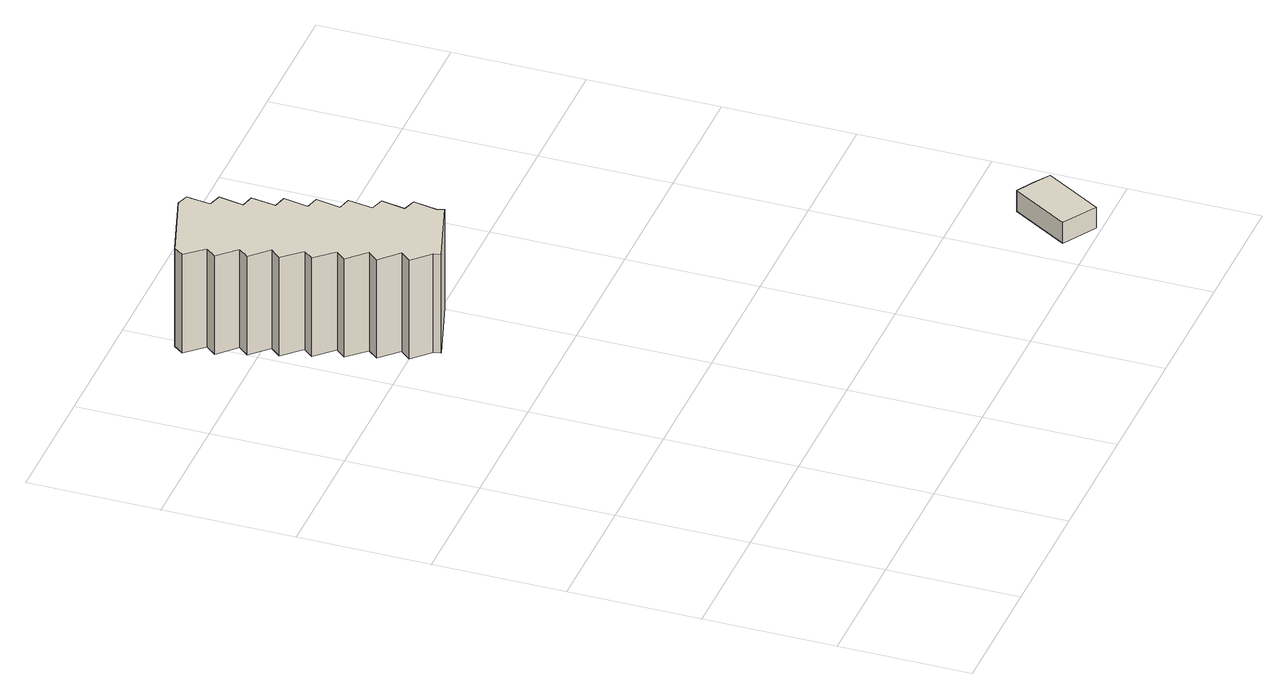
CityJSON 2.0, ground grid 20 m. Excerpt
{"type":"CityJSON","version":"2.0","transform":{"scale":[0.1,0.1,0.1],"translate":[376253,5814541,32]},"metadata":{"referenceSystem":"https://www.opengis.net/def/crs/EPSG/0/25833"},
"CityObjects":{
"building1":{"type":"Building","attributes":{"Gemeindeschluessel":"11000005","BezugspunktDach":"2200","function":"31001_3050","measuredHeight":16.63,"storeysAboveGround":5},"address":[{"country":"Germany","locality":"Berlin","thoroughfareNumber":"51","thoroughfareName":"Breitehornweg"}],"geometry":[{"type":"Solid","lod":"1","boundaries":[[[[0,1,2,3,4,5,6,7,8,9,10,11,12,13,14,15,16,17,18,19,20,21,22,23,24,25,26,27,28,29,30,31,32,33,34,35]],[[36,37,38,39,40,41,42,43,44,45,46,47,48,49,50,51,52,53,54,55,56,57,58,59,60,61,62,63,64,65,66,67,68,69,70,71]],[[36,71,35,34]],[[37,36,34,33]],[[38,37,33,32]],[[39,38,32,31]],[[40,39,31,30]],[[41,40,30,29]],[[42,41,29,28]],[[43,42,28,27]],[[44,43,27,26]],[[45,44,26,25]],[[46,45,25,24]],[[47,46,24,23]],[[48,47,23,22]],[[49,48,22,21]],[[50,49,21,20]],[[51,50,20,19]],[[52,51,19,18]],[[53,52,18,17]],[[54,53,17,16]],[[55,54,16,15]],[[56,55,15,14]],[[57,56,14,13]],[[58,57,13,12]],[[59,58,12,11]],[[60,59,11,10]],[[61,60,10,9]],[[62,61,9,8]],[[63,62,8,7]],[[64,63,7,6]],[[65,64,6,5]],[[66,65,5,4]],[[67,66,4,3]],[[68,67,3,2]],[[69,68,2,1]],[[70,69,1,0]],[[71,70,0,35]]]]}]},
"building2":{"type":"Building","attributes":{"Gemeindeschluessel":"11000005","BezugspunktDach":"2200","function":"31001_2723","measuredHeight":3.79,"storeysAboveGround":1},"address":[{"country":"Germany","locality":"Berlin","thoroughfareNumber":"4","thoroughfareName":"Breitehornweg"}],"geometry":[{"type":"Solid","lod":"1","boundaries":[[[[72,73,74,75,76]],[[77,78,79,80,81]],[[77,81,76,75]],[[78,77,75,74]],[[79,78,74,73]],[[80,79,73,72]],[[81,80,72,76]]]]}]}
},
"vertices":[
[30,1014,291],[17,998,291],[44,971,291],[31,955,291],[57,928,291],[44,912,291],[70,884,291],[57,869,291],[84,841,291],[71,826,291],[97,798,291],[84,782,291],[111,755,291],[97,739,291],[124,713,291],[127,702,291],[233,735,291],[229,745,291],[236,782,291],[216,788,291],[223,825,291],[203,831,291],[209,869,291],[189,874,291],[196,912,291],[176,917,291],[183,955,291],[163,960,291],[169,998,291],[149,1003,291],[156,1041,291],[136,1047,291],[141,1084,291],[123,1090,291],[17,1057,291],[5,1042,291],[17,1057,125],[123,1090,125],[141,1084,125],[136,1047,125],[156,1041,125],[149,1003,125],[169,998,125],[163,960,125],[183,955,125],[176,917,125],[196,912,125],[189,874,125],[209,869,125],[203,831,125],[223,825,125],[216,788,125],[236,782,125],[229,745,125],[233,735,125],[127,702,125],[124,713,125],[97,739,125],[111,755,125],[84,782,125],[97,798,125],[71,826,125],[84,841,125],[57,869,125],[70,884,125],[44,912,125],[57,928,125],[31,955,125],[44,971,125],[17,998,125],[30,1014,125],[5,1042,125],
[895,8,36],[948,95,36],[923,111,36],[897,126,36],[844,39,36],[897,126,1],[923,111,1],[948,95,1],[895,8,1],[844,39,1]
]}
